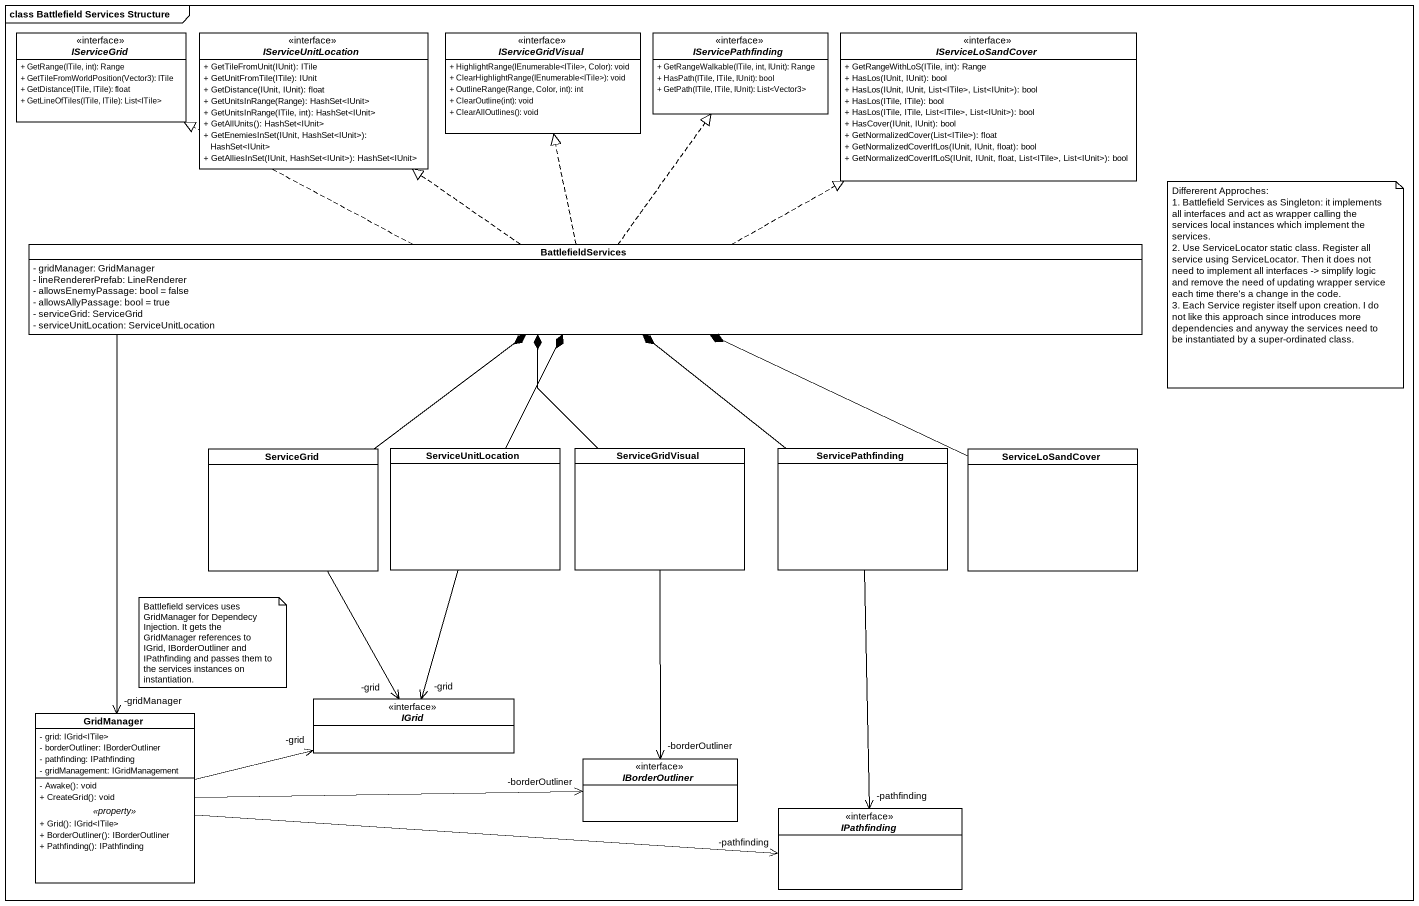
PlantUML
@startuml
mainframe class Battlefield Services Structure
hide circle
hide empty members
skinparam classAttributeIconSize 0
interface IServiceGrid {
  + GetRange(ITile, int): Range
  + GetTileFromWorldPosition(Vector3): ITile
  + GetDistance(ITile, ITile): float
  + GetLineOfTiles(ITile, ITile): List<ITile>
}
interface IServiceUnitLocation {
  + GetTileFromUnit(IUnit): ITile
  + GetUnitFromTile(ITile): IUnit
  + GetDistance(IUnit, IUnit): float
  + GetUnitsInRange(Range): HashSet<IUnit>
  + GetUnitsInRange(ITile, int): HashSet<IUnit>
  + GetAllUnits(): HashSet<IUnit>
  + GetEnemiesInSet(IUnit, HashSet<IUnit>): HashSet<IUnit>
  + GetAlliesInSet(IUnit, HashSet<IUnit>): HashSet<IUnit>
}
interface IServiceGridVisual {
  + HighlightRange(IEnumerable<ITile>, Color): void
  + ClearHighlightRange(IEnumerable<ITile>): void
  + OutlineRange(Range, Color, int): int
  + ClearOutline(int): void
  + ClearAllOutlines(): void
}
interface IServicePathfinding {
  + GetRangeWalkable(ITile, int, IUnit): Range
  + HasPath(ITile, ITile, IUnit): bool
  + GetPath(ITile, ITile, IUnit): List<Vector3>
}
interface IServiceLoSandCover {
  + GetRangeWithLoS(ITile, int): Range
  + HasLos(IUnit, IUnit): bool
  + HasLos(IUnit, IUnit, List<ITile>, List<IUnit>): bool
  + HasLos(ITile, ITile): bool
  + HasLos(ITile, ITile, List<ITile>, List<IUnit>): bool
  + HasCover(IUnit, IUnit): bool
  + GetNormalizedCover(List<ITile>): float
  + GetNormalizedCoverIfLos(IUnit, IUnit, float): bool
  + GetNormalizedCoverIfLoS(IUnit, IUnit, float, List<ITile>, List<IUnit>): bool
}
class BattlefieldServices {
  - gridManager: GridManager
  - lineRendererPrefab: LineRenderer
  - allowsEnemyPassage: bool = false
  - allowsAllyPassage: bool = true
  - serviceGrid: ServiceGrid
  - serviceUnitLocation: ServiceUnitLocation
}
class ServiceGrid
class ServiceUnitLocation
class ServiceGridVisual
class ServicePathfinding
class ServiceLoSandCover
class GridManager {
  - grid: IGrid<ITile>
  - borderOutliner: IBorderOutliner
  - pathfinding: IPathfinding
  - gridManagement: IGridManagement
  --
  - Awake(): void
  + CreateGrid(): void
  .. <<property>> ..
  + Grid(): IGrid<ITile>
  + BorderOutliner(): IBorderOutliner
  + Pathfinding(): IPathfinding
}
interface IGrid
interface IBorderOutliner
interface IPathfinding
BattlefieldServices .left.|> IServiceGrid
BattlefieldServices .up.|> IServiceUnitLocation
BattlefieldServices .up.|> IServiceGridVisual
BattlefieldServices .up.|> IServicePathfinding
BattlefieldServices .right.|> IServiceLoSandCover
BattlefieldServices --> "-gridManager" GridManager
ServiceGrid -up-* BattlefieldServices
ServiceGrid --> "-grid" IGrid
ServiceUnitLocation -up-* BattlefieldServices
ServiceUnitLocation --> "-grid" IGrid
ServiceGridVisual -up-* BattlefieldServices
ServiceGridVisual --> "-borderOutliner" IBorderOutliner
ServicePathfinding -up-* BattlefieldServices
ServicePathfinding --> "-pathfinding" IPathfinding
ServiceLoSandCover -left-* BattlefieldServices
GridManager -right-> "-grid" IGrid
GridManager -right-> "-borderOutliner" IBorderOutliner
GridManager -right-> "-pathfinding" IPathfinding
note as N1
  Differerent Approches:
  1. Battlefield Services as Singleton: it implements all interfaces and act as wrapper calling the services local instances which implement the services.
  2. Use ServiceLocator static class. Register all service using ServiceLocator. Then it does not need to implement all interfaces -> simplify logic and remove the need of updating wrapper service each time there's a change in the code.
  3. Each Service register itself upon creation. I do not like this approach since introduces more dependencies and anyway the services need to be instantiated by a super-ordinated class.
end note
note as N2
  Battlefield services uses GridManager for Dependecy Injection. It gets the GridManager references to IGrid, IBorderOutliner and IPathfinding and passes them to the services instances on instantiation.
end note
@enduml
